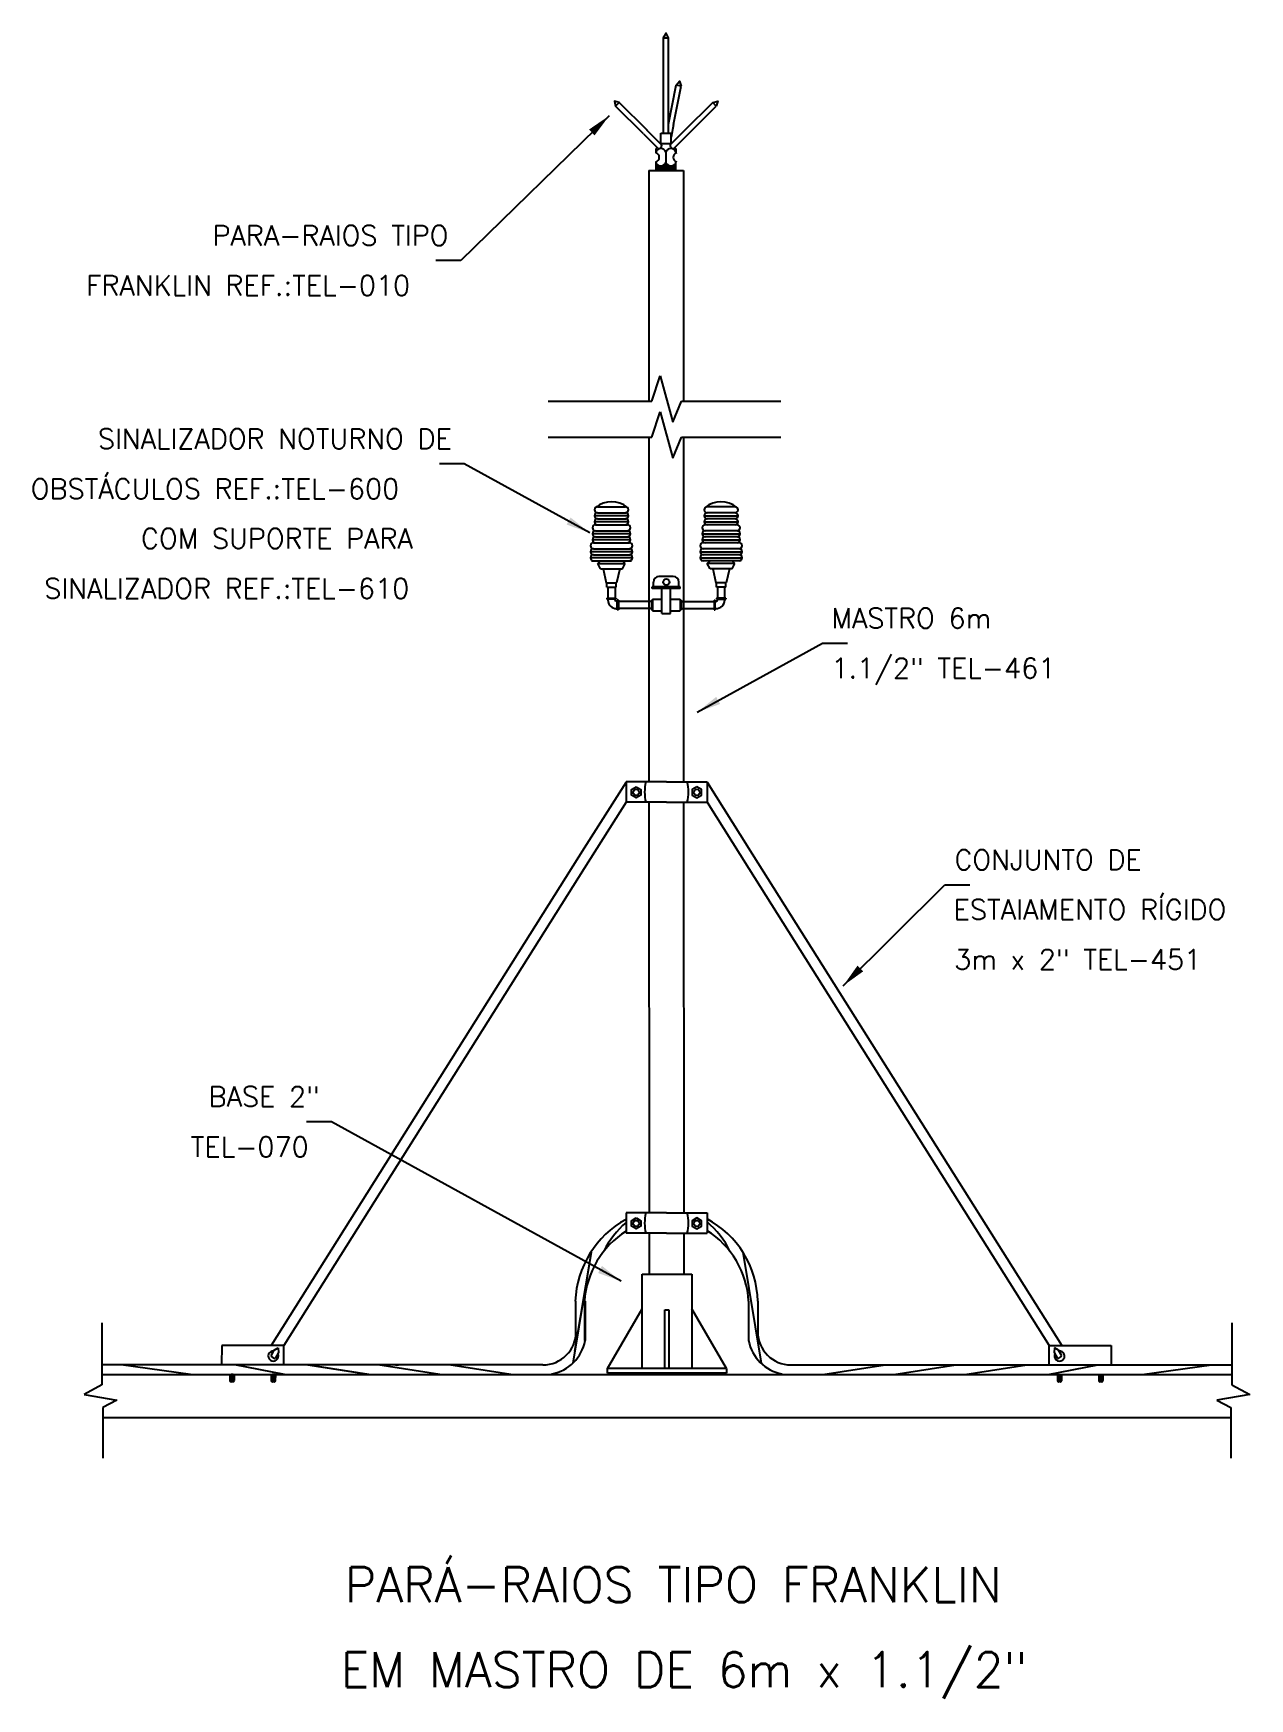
# Model space of a CAD drawing. Header units: millimetres. Extents: x -5570.8 to -5558.6, y -4717.3 to -4700.6.
import ezdxf
from ezdxf.enums import TextEntityAlignment as Align

# ---------------------------------------------------------------- set-up
doc = ezdxf.new("R2010")
doc.units = ezdxf.units.MM
doc.header["$LTSCALE"] = 10
doc.layers.add('Termotécnica', color=7, linetype='Continuous')
doc.styles.add('r140', font='romans.shx')
doc.styles.add('r80', font='romans.shx')

# ---------------------------------------------------------------- blocks, each defined once
blk = doc.blocks.new('*X5')
at = {"color": 0}
for p, q in [((181.767, 175.738), (181.784, 175.755)), ((181.767, 175.72), (181.785, 175.738)), ((181.768, 175.757), (181.773, 175.762)), ((181.767, 175.703), (181.786, 175.722)), ((181.775, 175.693), (181.785, 175.703))]:
    blk.add_line(p, q, dxfattribs=at)
blk = doc.blocks.new('*X4')
at = {"color": 0}
for p, q in [((181.767, 175.738), (181.784, 175.755)), ((181.767, 175.72), (181.785, 175.738)), ((181.768, 175.757), (181.773, 175.762)), ((181.767, 175.703), (181.786, 175.722)), ((181.775, 175.693), (181.785, 175.703))]:
    blk.add_line(p, q, dxfattribs=at)
blk = doc.blocks.new('*X3')
at = {"color": 0}
for p, q in [((221.636, 187.654), (221.658, 187.654)), ((221.636, 187.617), (221.696, 187.617)), ((221.636, 187.579), (221.76, 187.579)), ((221.636, 187.542), (222.576, 187.542)), ((221.636, 187.504), (222.576, 187.504)), ((221.636, 187.467), (222.576, 187.467)), ((221.636, 187.429), (222.576, 187.429)), ((221.636, 187.392), (222.576, 187.392)), ((221.969, 187.579), (222.25, 187.579)), ((222.033, 187.617), (222.187, 187.617)), ((222.072, 187.654), (222.148, 187.654)), ((222.099, 187.692), (222.121, 187.692)), ((222.46, 187.579), (222.576, 187.579)), ((222.523, 187.617), (222.576, 187.617)), ((222.562, 187.654), (222.576, 187.654))]:
    blk.add_line(p, q, dxfattribs=at)
blk = doc.blocks.new('*X2')
at = {"color": 0}
for p, q in [((181.767, 175.738), (181.784, 175.755)), ((181.767, 175.72), (181.785, 175.738)), ((181.768, 175.757), (181.773, 175.762)), ((181.767, 175.703), (181.786, 175.722)), ((181.775, 175.693), (181.785, 175.703))]:
    blk.add_line(p, q, dxfattribs=at)
blk = doc.blocks.new('*X1')
at = {"color": 0}
for p, q in [((181.767, 175.738), (181.784, 175.755)), ((181.767, 175.72), (181.785, 175.738)), ((181.768, 175.757), (181.773, 175.762)), ((181.767, 175.703), (181.786, 175.722)), ((181.775, 175.693), (181.785, 175.703))]:
    blk.add_line(p, q, dxfattribs=at)

msp = doc.modelspace()

# ---------------------------------------------------------------- linework, layer by layer
at = {"layer": 'Termotécnica', "color": 2}
for p, q in [((-5564.476, -4701.587), (-5564.476, -4700.629)), ((-5564.424, -4701.587), (-5564.424, -4700.629)), ((-5564.426, -4701.496), (-5564.349, -4701.104)), ((-5564.374, -4701.5), (-5564.298, -4701.114)), ((-5564.636, -4701.56), (-5564.918, -4701.278)), ((-5564.265, -4701.56), (-5563.982, -4701.278)), ((-5565.019, -4701.411), (-5566.507, -4702.862)), ((-5564.677, -4701.592), (-5564.955, -4701.315)), ((-5564.224, -4701.592), (-5563.946, -4701.314)), ((-5564.677, -4701.592), (-5564.53, -4701.739)), ((-5564.494, -4701.702), (-5564.642, -4701.555)), ((-5564.502, -4701.587), (-5564.398, -4701.587)), ((-5564.502, -4701.691), (-5564.502, -4701.587)), ((-5564.407, -4701.702), (-5564.259, -4701.554)), ((-5564.374, -4701.5), (-5564.398, -4701.626)), ((-5564.398, -4701.691), (-5564.398, -4701.587)), ((-5564.224, -4701.592), (-5564.37, -4701.739)), ((-5564.539, -4701.73), (-5564.553, -4701.742)), ((-5564.553, -4701.742), (-5564.553, -4701.783)), ((-5564.502, -4701.691), (-5564.398, -4701.691)), ((-5564.452, -4701.772), (-5564.452, -4701.882)), ((-5564.361, -4701.73), (-5564.35, -4701.742)), ((-5564.35, -4701.742), (-5564.35, -4701.783)), ((-5564.553, -4701.874), (-5564.553, -4701.882)), ((-5564.553, -4701.914), (-5564.553, -4701.915)), ((-5564.55, -4701.953), (-5564.55, -4701.888)), ((-5564.355, -4701.953), (-5564.55, -4701.953)), ((-5564.355, -4701.891), (-5564.355, -4701.953)), ((-5564.35, -4701.883), (-5564.35, -4701.883)), ((-5566.507, -4702.862), (-5566.757, -4702.862)), ((-5566.472, -4704.9), (-5566.722, -4704.9)), ((-5565.215, -4705.593), (-5566.472, -4704.9)), ((-5565.197, -4705.872), (-5564.797, -4705.872)), ((-5565.135, -4705.899), (-5565.107, -4705.872)), ((-5565.135, -4705.899), (-5564.859, -4705.899)), ((-5565.107, -4705.955), (-5565.135, -4705.899)), ((-5565.107, -4705.955), (-5564.887, -4705.955)), ((-5565.08, -4705.955), (-5565.049, -4706.093)), ((-5564.914, -4705.955), (-5564.945, -4706.093)), ((-5564.859, -4705.899), (-5564.887, -4705.872)), ((-5564.887, -4705.955), (-5564.859, -4705.899)), ((-5563.698, -4705.872), (-5564.098, -4705.872)), ((-5564.036, -4705.899), (-5564.008, -4705.872)), ((-5563.76, -4705.899), (-5564.036, -4705.899)), ((-5564.008, -4705.955), (-5564.036, -4705.899)), ((-5563.788, -4705.955), (-5564.008, -4705.955)), ((-5563.981, -4705.955), (-5563.95, -4706.093)), ((-5563.815, -4705.955), (-5563.846, -4706.093)), ((-5563.76, -4705.899), (-5563.788, -4705.872)), ((-5563.788, -4705.955), (-5563.76, -4705.899)), ((-5565.049, -4706.093), (-5564.945, -4706.093)), ((-5565.044, -4706.137), (-5565.044, -4706.093)), ((-5565.044, -4706.137), (-5564.95, -4706.137)), ((-5565.033, -4706.137), (-5565.033, -4706.247)), ((-5564.961, -4706.137), (-5564.961, -4706.247)), ((-5564.95, -4706.137), (-5564.95, -4706.093)), ((-5564.308, -4706.135), (-5564.59, -4706.135)), ((-5564.59, -4706.151), (-5564.59, -4706.135)), ((-5564.576, -4706.135), (-5564.576, -4706.086)), ((-5564.377, -4706.03), (-5564.521, -4706.03)), ((-5564.322, -4706.135), (-5564.322, -4706.086)), ((-5564.308, -4706.151), (-5564.308, -4706.135)), ((-5563.846, -4706.093), (-5563.95, -4706.093)), ((-5563.945, -4706.137), (-5563.945, -4706.093)), ((-5563.851, -4706.137), (-5563.945, -4706.137)), ((-5563.934, -4706.137), (-5563.934, -4706.247)), ((-5563.862, -4706.137), (-5563.862, -4706.247)), ((-5563.851, -4706.137), (-5563.851, -4706.093)), ((-5565.044, -4706.247), (-5564.95, -4706.247)), ((-5565.044, -4706.247), (-5565.044, -4706.258)), ((-5564.95, -4706.258), (-5565.044, -4706.258)), ((-5565.033, -4706.258), (-5565.033, -4706.264)), ((-5564.961, -4706.264), (-5564.961, -4706.258)), ((-5564.95, -4706.247), (-5564.95, -4706.258)), ((-5564.945, -4706.28), (-5564.939, -4706.28)), ((-5564.939, -4706.363), (-5564.939, -4706.269)), ((-5564.928, -4706.269), (-5564.939, -4706.269)), ((-5564.928, -4706.269), (-5564.928, -4706.363)), ((-5564.597, -4706.28), (-5564.928, -4706.28)), ((-5564.597, -4706.269), (-5564.586, -4706.269)), ((-5564.597, -4706.269), (-5564.597, -4706.363)), ((-5564.308, -4706.151), (-5564.59, -4706.151)), ((-5564.586, -4706.258), (-5564.493, -4706.258)), ((-5564.586, -4706.258), (-5564.586, -4706.374)), ((-5564.493, -4706.402), (-5564.493, -4706.151)), ((-5564.405, -4706.402), (-5564.405, -4706.151)), ((-5564.405, -4706.258), (-5564.309, -4706.258)), ((-5564.309, -4706.258), (-5564.309, -4706.374)), ((-5564.309, -4706.269), (-5564.298, -4706.269)), ((-5564.298, -4706.269), (-5564.298, -4706.363)), ((-5564.298, -4706.28), (-5563.967, -4706.28)), ((-5563.967, -4706.269), (-5563.956, -4706.269)), ((-5563.967, -4706.269), (-5563.967, -4706.363)), ((-5563.956, -4706.363), (-5563.956, -4706.269)), ((-5563.95, -4706.28), (-5563.956, -4706.28)), ((-5563.945, -4706.247), (-5563.945, -4706.258)), ((-5563.851, -4706.247), (-5563.945, -4706.247)), ((-5563.945, -4706.258), (-5563.851, -4706.258)), ((-5563.934, -4706.264), (-5563.934, -4706.258)), ((-5563.862, -4706.258), (-5563.862, -4706.264)), ((-5563.851, -4706.247), (-5563.851, -4706.258)), ((-5564.945, -4706.352), (-5564.939, -4706.352)), ((-5564.928, -4706.363), (-5564.939, -4706.363)), ((-5564.597, -4706.352), (-5564.928, -4706.352)), ((-5564.597, -4706.363), (-5564.586, -4706.363)), ((-5564.586, -4706.374), (-5564.493, -4706.374)), ((-5564.493, -4706.402), (-5564.405, -4706.402)), ((-5564.405, -4706.374), (-5564.309, -4706.374)), ((-5564.309, -4706.363), (-5564.298, -4706.363)), ((-5564.298, -4706.352), (-5563.967, -4706.352)), ((-5563.967, -4706.363), (-5563.956, -4706.363)), ((-5563.95, -4706.352), (-5563.956, -4706.352)), ((-5564.138, -4707.391), (-5562.881, -4706.698)), ((-5562.881, -4706.698), (-5562.631, -4706.698)), ((-5562.673, -4710.132), (-5561.654, -4709.12)), ((-5561.654, -4709.12), (-5561.404, -4709.12)), ((-5567.805, -4711.495), (-5568.055, -4711.495)), ((-5564.9, -4713.095), (-5567.805, -4711.495)), ((-5565.359, -4713.295), (-5565.359, -4713.667)), ((-5565.268, -4713.295), (-5565.268, -4713.69)), ((-5565.26, -4713.295), (-5565.26, -4713.69)), ((-5563.622, -4713.295), (-5563.622, -4713.69)), ((-5563.53, -4713.295), (-5563.53, -4713.601)), ((-5564.461, -4713.38), (-5564.421, -4713.38)), ((-5564.461, -4713.97), (-5564.461, -4713.38)), ((-5564.421, -4713.38), (-5564.421, -4713.97)), ((-5563.844, -4713.97), (-5565.038, -4713.97))]:
    msp.add_line(p, q, dxfattribs=at)
at = {"layer": 'Termotécnica', "color": 3, "linetype": 'ByBlock'}
for p, q in [((-5564.622, -4701.959), (-5564.622, -4704.272)), ((-5564.622, -4701.959), (-5564.274, -4701.959)), ((-5564.274, -4701.959), (-5564.274, -4704.272)), ((-5564.621, -4704.632), (-5564.621, -4708.089)), ((-5564.274, -4704.632), (-5564.273, -4708.089)), ((-5564.621, -4708.292), (-5564.62, -4712.41)), ((-5564.273, -4708.292), (-5564.272, -4712.41)), ((-5564.62, -4712.613), (-5564.62, -4713.022)), ((-5564.272, -4712.613), (-5564.272, -4713.022))]:
    msp.add_line(p, q, dxfattribs=at)
at = {"layer": 'Termotécnica', "color": 1}
for p, q in [((-5564.592, -4704.272), (-5564.507, -4704.018)), ((-5564.507, -4704.018), (-5564.38, -4704.484)), ((-5565.631, -4704.272), (-5564.592, -4704.272)), ((-5564.38, -4704.484), (-5564.295, -4704.272)), ((-5564.295, -4704.272), (-5563.298, -4704.272)), ((-5564.592, -4704.632), (-5564.507, -4704.378)), ((-5564.507, -4704.378), (-5564.38, -4704.844)), ((-5565.631, -4704.632), (-5564.592, -4704.632)), ((-5564.38, -4704.844), (-5564.295, -4704.632)), ((-5564.295, -4704.632), (-5563.298, -4704.632)), ((-5564.827, -4705.421), (-5565.167, -4705.421)), ((-5565.137, -4705.331), (-5564.857, -4705.331)), ((-5565.137, -4705.391), (-5564.857, -4705.391)), ((-5565.137, -4705.451), (-5564.857, -4705.451)), ((-5564.068, -4705.422), (-5563.728, -4705.422)), ((-5563.758, -4705.332), (-5564.038, -4705.332)), ((-5563.758, -4705.392), (-5564.038, -4705.392)), ((-5563.758, -4705.452), (-5564.038, -4705.452)), ((-5564.807, -4705.602), (-5565.187, -4705.602)), ((-5564.827, -4705.481), (-5565.167, -4705.481)), ((-5565.157, -4705.511), (-5564.837, -4705.511)), ((-5565.157, -4705.571), (-5564.837, -4705.571)), ((-5565.157, -4705.632), (-5564.837, -4705.632)), ((-5564.088, -4705.602), (-5563.708, -4705.602)), ((-5564.068, -4705.482), (-5563.728, -4705.482)), ((-5563.738, -4705.512), (-5564.058, -4705.512)), ((-5563.738, -4705.572), (-5564.058, -4705.572)), ((-5563.738, -4705.632), (-5564.058, -4705.632)), ((-5564.787, -4705.782), (-5565.207, -4705.782)), ((-5564.807, -4705.662), (-5565.187, -4705.662)), ((-5565.177, -4705.692), (-5564.817, -4705.692)), ((-5565.177, -4705.752), (-5564.817, -4705.752)), ((-5564.108, -4705.782), (-5563.688, -4705.782)), ((-5564.088, -4705.662), (-5563.708, -4705.662)), ((-5563.718, -4705.692), (-5564.078, -4705.692)), ((-5563.718, -4705.752), (-5564.078, -4705.752)), ((-5564.787, -4705.842), (-5565.207, -4705.842)), ((-5565.177, -4705.812), (-5564.817, -4705.812)), ((-5564.108, -4705.842), (-5563.688, -4705.842)), ((-5563.718, -4705.812), (-5564.078, -4705.812)), ((-5565.202, -4712.802), (-5565.385, -4713.916)), ((-5565.202, -4712.802), (-5565.366, -4713.797)), ((-5563.68, -4712.802), (-5563.497, -4713.916)), ((-5570.105, -4713.512), (-5570.105, -4714.134)), ((-5558.777, -4713.512), (-5558.777, -4714.134)), ((-5568.41, -4713.843), (-5568.378, -4713.787)), ((-5568.335, -4713.81), (-5568.368, -4713.868)), ((-5560.557, -4713.81), (-5560.524, -4713.868)), ((-5560.483, -4713.843), (-5560.514, -4713.787)), ((-5569.217, -4714.029), (-5569.911, -4713.934)), ((-5568.274, -4714.029), (-5568.773, -4713.934)), ((-5567.438, -4714.029), (-5568.061, -4713.934)), ((-5567.428, -4714.029), (-5568.051, -4713.934)), ((-5566.717, -4714.029), (-5567.339, -4713.934)), ((-5566.005, -4714.029), (-5566.628, -4713.934)), ((-5562.877, -4714.029), (-5562.254, -4713.934)), ((-5562.165, -4714.029), (-5561.543, -4713.934)), ((-5561.454, -4714.029), (-5560.831, -4713.934)), ((-5560.618, -4714.029), (-5560.119, -4713.934)), ((-5559.675, -4714.029), (-5558.981, -4713.934)), ((-5570.105, -4714.134), (-5570.284, -4714.23)), ((-5568.822, -4714.029), (-5568.822, -4714.091)), ((-5568.817, -4714.029), (-5568.817, -4714.091)), ((-5568.809, -4714.034), (-5568.812, -4714.029)), ((-5568.812, -4714.04), (-5568.809, -4714.034)), ((-5568.81, -4714.046), (-5568.812, -4714.04)), ((-5568.812, -4714.05), (-5568.81, -4714.046)), ((-5568.809, -4714.056), (-5568.812, -4714.05)), ((-5568.812, -4714.06), (-5568.809, -4714.056)), ((-5568.809, -4714.066), (-5568.812, -4714.06)), ((-5568.812, -4714.071), (-5568.809, -4714.066)), ((-5568.809, -4714.077), (-5568.812, -4714.071)), ((-5568.812, -4714.081), (-5568.809, -4714.077)), ((-5568.809, -4714.087), (-5568.812, -4714.081)), ((-5568.812, -4714.091), (-5568.809, -4714.087)), ((-5568.806, -4714.098), (-5568.812, -4714.091)), ((-5568.791, -4714.029), (-5568.811, -4714.029)), ((-5568.801, -4714.102), (-5568.806, -4714.098)), ((-5568.801, -4714.102), (-5568.796, -4714.098)), ((-5568.791, -4714.091), (-5568.796, -4714.098)), ((-5568.791, -4714.061), (-5568.794, -4714.066)), ((-5568.794, -4714.066), (-5568.791, -4714.071)), ((-5568.791, -4714.071), (-5568.794, -4714.077)), ((-5568.794, -4714.077), (-5568.791, -4714.081)), ((-5568.791, -4714.081), (-5568.794, -4714.087)), ((-5568.794, -4714.087), (-5568.791, -4714.091)), ((-5568.791, -4714.029), (-5568.793, -4714.035)), ((-5568.793, -4714.035), (-5568.791, -4714.04)), ((-5568.791, -4714.04), (-5568.793, -4714.046)), ((-5568.793, -4714.046), (-5568.791, -4714.05)), ((-5568.791, -4714.05), (-5568.793, -4714.057)), ((-5568.793, -4714.057), (-5568.791, -4714.061)), ((-5568.788, -4714.029), (-5568.791, -4714.029)), ((-5568.786, -4714.029), (-5568.786, -4714.091)), ((-5568.781, -4714.029), (-5568.781, -4714.091)), ((-5568.408, -4714.03), (-5568.408, -4714.092)), ((-5568.403, -4714.03), (-5568.403, -4714.092)), ((-5568.398, -4714.04), (-5568.395, -4714.035)), ((-5568.396, -4714.047), (-5568.398, -4714.04)), ((-5568.398, -4714.051), (-5568.396, -4714.047)), ((-5568.395, -4714.056), (-5568.398, -4714.051)), ((-5568.398, -4714.061), (-5568.395, -4714.056)), ((-5568.394, -4714.067), (-5568.398, -4714.061)), ((-5568.398, -4714.071), (-5568.394, -4714.067)), ((-5568.394, -4714.078), (-5568.398, -4714.071)), ((-5568.398, -4714.082), (-5568.394, -4714.078)), ((-5568.395, -4714.088), (-5568.398, -4714.082)), ((-5568.398, -4714.092), (-5568.395, -4714.088)), ((-5568.392, -4714.099), (-5568.398, -4714.092)), ((-5568.395, -4714.035), (-5568.397, -4714.03)), ((-5568.376, -4714.03), (-5568.397, -4714.03)), ((-5568.387, -4714.102), (-5568.392, -4714.099)), ((-5568.387, -4714.102), (-5568.382, -4714.099)), ((-5568.377, -4714.092), (-5568.382, -4714.099)), ((-5568.376, -4714.061), (-5568.38, -4714.067)), ((-5568.38, -4714.067), (-5568.377, -4714.071)), ((-5568.377, -4714.071), (-5568.38, -4714.078)), ((-5568.38, -4714.078), (-5568.376, -4714.082)), ((-5568.376, -4714.082), (-5568.38, -4714.087)), ((-5568.38, -4714.087), (-5568.377, -4714.092)), ((-5568.377, -4714.03), (-5568.379, -4714.035)), ((-5568.379, -4714.035), (-5568.377, -4714.04)), ((-5568.377, -4714.04), (-5568.379, -4714.047)), ((-5568.379, -4714.047), (-5568.376, -4714.051)), ((-5568.376, -4714.051), (-5568.379, -4714.058)), ((-5568.379, -4714.058), (-5568.376, -4714.061)), ((-5568.374, -4714.03), (-5568.377, -4714.03)), ((-5568.372, -4714.03), (-5568.372, -4714.092)), ((-5568.366, -4714.03), (-5568.367, -4714.092)), ((-5560.526, -4714.03), (-5560.525, -4714.092)), ((-5560.52, -4714.03), (-5560.52, -4714.092)), ((-5560.518, -4714.03), (-5560.515, -4714.03)), ((-5560.516, -4714.03), (-5560.495, -4714.03)), ((-5560.513, -4714.047), (-5560.516, -4714.051)), ((-5560.516, -4714.051), (-5560.513, -4714.058)), ((-5560.513, -4714.058), (-5560.516, -4714.061)), ((-5560.516, -4714.061), (-5560.513, -4714.067)), ((-5560.512, -4714.078), (-5560.516, -4714.082)), ((-5560.516, -4714.082), (-5560.512, -4714.087)), ((-5560.515, -4714.03), (-5560.513, -4714.035)), ((-5560.513, -4714.035), (-5560.515, -4714.04)), ((-5560.515, -4714.04), (-5560.513, -4714.047)), ((-5560.513, -4714.067), (-5560.515, -4714.071)), ((-5560.515, -4714.071), (-5560.512, -4714.078)), ((-5560.512, -4714.087), (-5560.515, -4714.092)), ((-5560.515, -4714.092), (-5560.51, -4714.099)), ((-5560.505, -4714.102), (-5560.51, -4714.099)), ((-5560.505, -4714.102), (-5560.5, -4714.099)), ((-5560.5, -4714.099), (-5560.494, -4714.092)), ((-5560.498, -4714.067), (-5560.494, -4714.061)), ((-5560.494, -4714.071), (-5560.498, -4714.067)), ((-5560.498, -4714.078), (-5560.494, -4714.071)), ((-5560.494, -4714.082), (-5560.498, -4714.078)), ((-5560.497, -4714.035), (-5560.495, -4714.03)), ((-5560.495, -4714.04), (-5560.497, -4714.035)), ((-5560.497, -4714.056), (-5560.495, -4714.051)), ((-5560.494, -4714.061), (-5560.497, -4714.056)), ((-5560.497, -4714.088), (-5560.494, -4714.082)), ((-5560.494, -4714.092), (-5560.497, -4714.088)), ((-5560.496, -4714.047), (-5560.495, -4714.04)), ((-5560.495, -4714.051), (-5560.496, -4714.047)), ((-5560.489, -4714.03), (-5560.489, -4714.092)), ((-5560.484, -4714.03), (-5560.484, -4714.092)), ((-5560.111, -4714.029), (-5560.111, -4714.091)), ((-5560.106, -4714.029), (-5560.106, -4714.091)), ((-5560.104, -4714.029), (-5560.101, -4714.029)), ((-5560.101, -4714.029), (-5560.099, -4714.035)), ((-5560.101, -4714.029), (-5560.081, -4714.029)), ((-5560.099, -4714.035), (-5560.101, -4714.04)), ((-5560.101, -4714.04), (-5560.099, -4714.046)), ((-5560.099, -4714.046), (-5560.101, -4714.05)), ((-5560.101, -4714.05), (-5560.099, -4714.057)), ((-5560.099, -4714.057), (-5560.101, -4714.061)), ((-5560.101, -4714.061), (-5560.098, -4714.066)), ((-5560.098, -4714.066), (-5560.101, -4714.071)), ((-5560.101, -4714.071), (-5560.098, -4714.077)), ((-5560.098, -4714.077), (-5560.101, -4714.081)), ((-5560.101, -4714.081), (-5560.098, -4714.087)), ((-5560.098, -4714.087), (-5560.101, -4714.091)), ((-5560.101, -4714.091), (-5560.096, -4714.098)), ((-5560.091, -4714.102), (-5560.096, -4714.098)), ((-5560.091, -4714.102), (-5560.086, -4714.098)), ((-5560.086, -4714.098), (-5560.08, -4714.091)), ((-5560.084, -4714.066), (-5560.08, -4714.06)), ((-5560.08, -4714.071), (-5560.084, -4714.066)), ((-5560.083, -4714.034), (-5560.08, -4714.029)), ((-5560.08, -4714.04), (-5560.083, -4714.034)), ((-5560.083, -4714.056), (-5560.08, -4714.05)), ((-5560.08, -4714.06), (-5560.083, -4714.056)), ((-5560.083, -4714.077), (-5560.08, -4714.071)), ((-5560.08, -4714.081), (-5560.083, -4714.077)), ((-5560.083, -4714.087), (-5560.08, -4714.081)), ((-5560.08, -4714.091), (-5560.083, -4714.087)), ((-5560.082, -4714.046), (-5560.08, -4714.04)), ((-5560.08, -4714.05), (-5560.082, -4714.046)), ((-5560.075, -4714.029), (-5560.075, -4714.091)), ((-5560.07, -4714.029), (-5560.07, -4714.091)), ((-5558.777, -4714.134), (-5558.598, -4714.23)), ((-5570.284, -4714.23), (-5569.955, -4714.286)), ((-5569.955, -4714.286), (-5570.096, -4714.361)), ((-5558.598, -4714.23), (-5558.927, -4714.286)), ((-5558.927, -4714.286), (-5558.786, -4714.361)), ((-5570.096, -4714.361), (-5570.096, -4714.868)), ((-5558.786, -4714.361), (-5558.786, -4714.868))]:
    msp.add_line(p, q, dxfattribs=at)
at = {"layer": 'Termotécnica', "color": 3}
for p, q in [((-5564.851, -4708.092), (-5565.269, -4708.755)), ((-5564.445, -4708.089), (-5564.851, -4708.089)), ((-5564.851, -4708.089), (-5564.85, -4708.292)), ((-5564.445, -4708.089), (-5564.039, -4708.089)), ((-5564.039, -4708.089), (-5564.039, -4708.292)), ((-5564.039, -4708.092), (-5563.62, -4708.756)), ((-5564.85, -4708.292), (-5565.269, -4708.957)), ((-5564.445, -4708.292), (-5564.85, -4708.292)), ((-5564.445, -4708.292), (-5564.039, -4708.292)), ((-5564.039, -4708.292), (-5563.62, -4708.958)), ((-5565.269, -4708.755), (-5568.41, -4713.74)), ((-5563.642, -4708.721), (-5560.482, -4713.74)), ((-5565.269, -4708.957), (-5568.283, -4713.74)), ((-5563.62, -4708.958), (-5560.609, -4713.74)), ((-5564.851, -4712.41), (-5564.85, -4712.613)), ((-5564.445, -4712.41), (-5564.851, -4712.41)), ((-5564.445, -4712.41), (-5564.039, -4712.41)), ((-5564.039, -4712.41), (-5564.039, -4712.613)), ((-5564.445, -4712.613), (-5564.85, -4712.613)), ((-5564.445, -4712.613), (-5564.039, -4712.613)), ((-5564.69, -4713.022), (-5564.192, -4713.022)), ((-5564.69, -4713.122), (-5564.69, -4713.022)), ((-5564.69, -4713.968), (-5564.69, -4713.122)), ((-5564.192, -4713.022), (-5564.192, -4713.122)), ((-5564.192, -4713.122), (-5564.192, -4713.968)), ((-5565.038, -4713.97), (-5564.69, -4713.371)), ((-5563.844, -4713.968), (-5564.192, -4713.37)), ((-5568.904, -4713.739), (-5568.905, -4713.934)), ((-5568.283, -4713.74), (-5568.904, -4713.739)), ((-5568.283, -4713.934), (-5568.283, -4713.74)), ((-5560.609, -4713.74), (-5559.988, -4713.739)), ((-5560.609, -4713.934), (-5560.609, -4713.74)), ((-5559.988, -4713.739), (-5559.987, -4713.934)), ((-5565.038, -4714.017), (-5565.038, -4713.97)), ((-5563.844, -4713.97), (-5563.844, -4714.017)), ((-5570.105, -4714.03), (-5558.777, -4714.028)), ((-5563.943, -4714.017), (-5565.038, -4714.017)), ((-5563.844, -4714.017), (-5563.943, -4714.017)), ((-5570.096, -4714.461), (-5558.786, -4714.459))]:
    msp.add_line(p, q, dxfattribs=at)
at = {"layer": 'Termotécnica', "color": 2, "linetype": 'ByBlock'}
for p, q in [((-5565.685, -4713.934), (-5570.105, -4713.934)), ((-5567.162, -4713.934), (-5570.105, -4713.934)), ((-5563.197, -4713.934), (-5558.777, -4713.934))]:
    msp.add_line(p, q, dxfattribs=at)
at = {"layer": 'Termotécnica', "color": 2}
for points in [[(-5564.424, -4700.631), (-5564.45, -4700.585), (-5564.477, -4700.631)], [(-5564.298, -4701.114), (-5564.349, -4701.104), (-5564.315, -4701.065)], [(-5564.955, -4701.315), (-5564.918, -4701.278), (-5564.968, -4701.265)], [(-5563.946, -4701.314), (-5563.982, -4701.278), (-5563.932, -4701.264)]]:
    msp.add_lwpolyline(points, close=True, dxfattribs=at)
for points in [[(-5564.502, -4701.691), (-5564.504, -4701.693)], [(-5564.397, -4701.692), (-5564.398, -4701.691)]]:
    msp.add_lwpolyline(points, dxfattribs=at)
at = {"layer": 'Termotécnica', "color": 1}
for points in [[(-5564.749, -4708.139), (-5564.701, -4708.167), (-5564.701, -4708.222), (-5564.748, -4708.249), (-5564.796, -4708.222), (-5564.796, -4708.167)], [(-5564.141, -4708.139), (-5564.188, -4708.167), (-5564.189, -4708.222), (-5564.141, -4708.249), (-5564.093, -4708.222), (-5564.093, -4708.167)], [(-5564.749, -4712.46), (-5564.701, -4712.488), (-5564.701, -4712.543), (-5564.748, -4712.57), (-5564.796, -4712.543), (-5564.796, -4712.488)], [(-5564.141, -4712.46), (-5564.188, -4712.488), (-5564.189, -4712.543), (-5564.141, -4712.57), (-5564.093, -4712.543), (-5564.093, -4712.488)]]:
    msp.add_lwpolyline(points, close=True, dxfattribs=at)
for points in [[(-5568.378, -4713.787), (-5568.378, -4713.787), (-5568.337, -4713.761)], [(-5568.337, -4713.761), (-5568.335, -4713.81)], [(-5560.555, -4713.761), (-5560.557, -4713.81)], [(-5560.514, -4713.787), (-5560.514, -4713.787), (-5560.555, -4713.761)]]:
    msp.add_lwpolyline(points, dxfattribs=at)
for centre, radius in [((-5564.447, -4706.086), 0.0318), ((-5564.749, -4708.194), 0.0304), ((-5564.141, -4708.194), 0.0304), ((-5564.749, -4712.515), 0.0304), ((-5564.141, -4712.515), 0.0304)]:
    msp.add_circle(centre, radius, dxfattribs=at)
at = {"layer": 'Termotécnica', "color": 2}
for centre, radius, start, end in [((-5564.503, -4701.796), 0.0546, 20.2254, 157.802), ((-5564.564, -4701.829), 0.047, 283.4549, 76.5451), ((-5564.523, -4701.71), 0.03, 255.3196, 16.1831), ((-5564.402, -4701.796), 0.0546, 20.2254, 157.802), ((-5564.378, -4701.71), 0.03, 163.834, 284.6975), ((-5564.332, -4701.829), 0.047, 103.4549, 256.5451), ((-5564.502, -4701.858), 0.0562, 205.7803, 212.3471), ((-5564.502, -4701.858), 0.0562, 212.7906, 334.8777), ((-5564.401, -4701.858), 0.0562, 205.7803, 324.505), ((-5564.401, -4701.858), 0.0562, 324.8365, 334.8777), ((-5564.521, -4706.086), 0.0552, 90, 180), ((-5564.377, -4706.086), 0.0552, 0, 90), ((-5564.945, -4706.264), 0.0884, 180, 270), ((-5564.945, -4706.264), 0.0166, 180, 270), ((-5563.95, -4706.264), 0.0166, 270, 0), ((-5563.95, -4706.264), 0.0884, 270, 0), ((-5564.38, -4713.334), 0.98, 118.7122, 177.7033), ((-5564.492, -4713.318), 0.962, 1.3862, 61.8985), ((-5564.366, -4713.357), 0.904, 122.3931, 176.065), ((-5564.505, -4713.339), 0.884, 2.8998, 58.2479), ((-5565.685, -4713.601), 0.333, 270, 0), ((-5563.197, -4713.601), 0.333, 180, 270), ((-5565.674, -4713.61), 0.421, 280.9225, 349.0775), ((-5563.208, -4713.61), 0.421, 190.9225, 259.0775), ((-5567.162, -4713.658), 0.276, 270, 282.3428)]:
    msp.add_arc(centre, radius, start, end, dxfattribs=at)
at = {"layer": 'Termotécnica', "color": 1}
for centre, radius, start, end in [((-5564.997, -4705.53), 0.249, 50.2636, 129.3394), ((-5563.898, -4705.53), 0.249, 50.6606, 129.7364), ((-5565.137, -4705.361), 0.03, 90, 270), ((-5565.137, -4705.421), 0.03, 90, 270), ((-5565.137, -4705.481), 0.03, 90, 270), ((-5564.857, -4705.361), 0.03, 270, 90), ((-5564.857, -4705.421), 0.03, 270, 90), ((-5564.857, -4705.481), 0.03, 270, 90), ((-5564.038, -4705.362), 0.03, 90, 270), ((-5564.038, -4705.422), 0.03, 90, 270), ((-5564.038, -4705.482), 0.03, 90, 270), ((-5563.758, -4705.362), 0.03, 270, 90), ((-5563.758, -4705.422), 0.03, 270, 90), ((-5563.758, -4705.482), 0.03, 270, 90), ((-5565.157, -4705.541), 0.03, 90, 270), ((-5565.157, -4705.602), 0.03, 90, 270), ((-5565.157, -4705.662), 0.03, 90, 270), ((-5564.837, -4705.541), 0.03, 270, 90), ((-5564.837, -4705.602), 0.03, 270, 90), ((-5564.837, -4705.662), 0.03, 270, 90), ((-5564.058, -4705.542), 0.03, 90, 270), ((-5564.058, -4705.602), 0.03, 90, 270), ((-5564.058, -4705.662), 0.03, 90, 270), ((-5563.738, -4705.542), 0.03, 270, 90), ((-5563.738, -4705.602), 0.03, 270, 90), ((-5563.738, -4705.662), 0.03, 270, 90), ((-5565.177, -4705.722), 0.03, 90, 270), ((-5565.177, -4705.782), 0.03, 90, 270), ((-5564.817, -4705.722), 0.03, 270, 90), ((-5564.817, -4705.782), 0.03, 270, 90), ((-5564.078, -4705.722), 0.03, 90, 270), ((-5564.078, -4705.782), 0.03, 90, 270), ((-5563.718, -4705.722), 0.03, 270, 90), ((-5563.718, -4705.782), 0.03, 270, 90), ((-5565.177, -4705.842), 0.03, 90, 270), ((-5564.817, -4705.842), 0.03, 270, 90), ((-5564.078, -4705.842), 0.03, 90, 270), ((-5563.718, -4705.842), 0.03, 270, 90), ((-5564.251, -4713.201), 0.918, 130.7919, 153.6098), ((-5564.631, -4713.201), 0.918, 26.3902, 49.8179), ((-5568.387, -4713.844), 0.0509, 83.4187, 26.354), ((-5560.505, -4713.844), 0.0509, 153.646, 96.5813), ((-5568.357, -4713.8), 0.0683, 219.4006, 260.8673), ((-5560.535, -4713.8), 0.0683, 279.1327, 320.5994), ((-5568.805, -4714.089), 0.017, 186.5304, 250.7894), ((-5568.8, -4714.089), 0.017, 186.5304, 250.7894), ((-5568.803, -4714.089), 0.017, 289.0095, 353.2685), ((-5568.798, -4714.089), 0.017, 289.0095, 353.2685), ((-5568.391, -4714.09), 0.017, 186.5304, 250.7894), ((-5568.386, -4714.09), 0.017, 186.5304, 250.7894), ((-5568.389, -4714.09), 0.017, 289.0095, 353.2685), ((-5568.383, -4714.09), 0.017, 289.0095, 353.2685), ((-5560.509, -4714.09), 0.017, 186.7315, 250.9905), ((-5560.503, -4714.09), 0.017, 186.7315, 250.9905), ((-5560.506, -4714.09), 0.017, 289.2106, 353.4696), ((-5560.501, -4714.09), 0.017, 289.2106, 353.4696), ((-5560.094, -4714.089), 0.017, 186.7315, 250.9905), ((-5560.089, -4714.089), 0.017, 186.7315, 250.9905), ((-5560.092, -4714.089), 0.017, 289.2106, 353.4696), ((-5560.087, -4714.089), 0.017, 289.2106, 353.4696)]:
    msp.add_arc(centre, radius, start, end, dxfattribs=at)
at = {"layer": 'Termotécnica', "color": 3}
for centre, start, end in [((-5564.198, -4708.191), 167.3879, 192.6121), ((-5564.691, -4708.191), 347.3879, 12.6121), ((-5564.198, -4712.512), 167.3879, 192.6121), ((-5564.691, -4712.512), 347.3879, 12.6121)]:
    msp.add_arc(centre, 0.466, start, end, dxfattribs=at)
at = {"layer": 'Termotécnica', "color": 2}
for points in [[(-5565.222, -4701.55), (-5565.166, -4701.608), (-5565.019, -4701.411)], [(-5565.407, -4705.439), (-5565.446, -4705.51), (-5565.215, -4705.593)], [(-5563.947, -4707.237), (-5563.907, -4707.308), (-5564.138, -4707.391)], [(-5562.53, -4709.931), (-5562.473, -4709.988), (-5562.673, -4710.132)], [(-5565.092, -4712.941), (-5565.131, -4713.012), (-5564.9, -4713.095)]]:
    msp.add_solid(points, dxfattribs=at)

# ---------------------------------------------------------------- block references
at = {"layer": 'Termotécnica', "color": 2, "xscale": 0.2070995630814035, "yscale": 0.2070995630814196, "zscale": 0.2070995630814218, "rotation": 0.008515691372296928}
msp.add_blockref('*X3', (-5610.445, -4740.764), dxfattribs=at)
at = {"layer": 'Termotécnica', "color": 1, "yscale": 1.035497815407098, "zscale": 1.035497815407109}
for name, p, xscale, rotation in [('*X1', (-5380.892, -4896.36), -1.035497815407121, 359.8994429510611), ('*X2', (-5380.478, -4896.361), -1.035497815407121, 359.8994429510611), ('*X4', (-5748.414, -4896.361), 1.035497815407134, 0.1005570493314136), ('*X5', (-5748, -4896.36), 1.035497815407134, 0.1005570493314136)]:
    msp.add_blockref(name, p, dxfattribs=dict(at, xscale=xscale, rotation=rotation))

# ---------------------------------------------------------------- texts
at = {"layer": 'Termotécnica', "color": 2, "style": 'r80'}
for s, p in [('PARA-RAIOS TIPO', (-5566.631, -4702.712)), ('SINALIZADOR NOTURNO DE', (-5566.598, -4704.75)), ('BASE 2"', (-5567.922, -4711.344))]:
    msp.add_text(s, height=0.2, dxfattribs=at).set_placement(p, align=Align.RIGHT)
for s, p in [('FRANKLIN REF.:TEL-010', (-5570.264, -4703.212)), ('OBSTÁCULOS REF.:TEL-600', (-5570.819, -4705.251)), ('COM SUPORTE PARA ', (-5569.714, -4705.75)), ('SINALIZADOR REF.:TEL-610', (-5570.684, -4706.25)), ('MASTRO 6m', (-5562.792, -4706.549)), ('1.1/2" TEL-461', (-5562.792, -4707.048)), ('CONJUNTO DE', (-5561.558, -4708.969)), ('ESTAIAMENTO RÍGIDO', (-5561.567, -4709.469)), ('3m x 2" TEL-451', (-5561.561, -4709.968)), ('TEL-070', (-5569.215, -4711.848))]:
    msp.add_text(s, height=0.2, dxfattribs=at).set_placement(p)
at = {"layer": 'Termotécnica', "color": 5, "style": 'r140'}
for s, p in [('PARÁ-RAIOS TIPO FRANKLIN', (-5564.377, -4716.416)), ('EM MASTRO DE 6m x 1.1/2"', (-5564.269, -4717.267))]:
    msp.add_text(s, height=0.35, dxfattribs=at).set_placement(p, align=Align.BOTTOM_CENTER)

doc.saveas('drawing.dxf')
